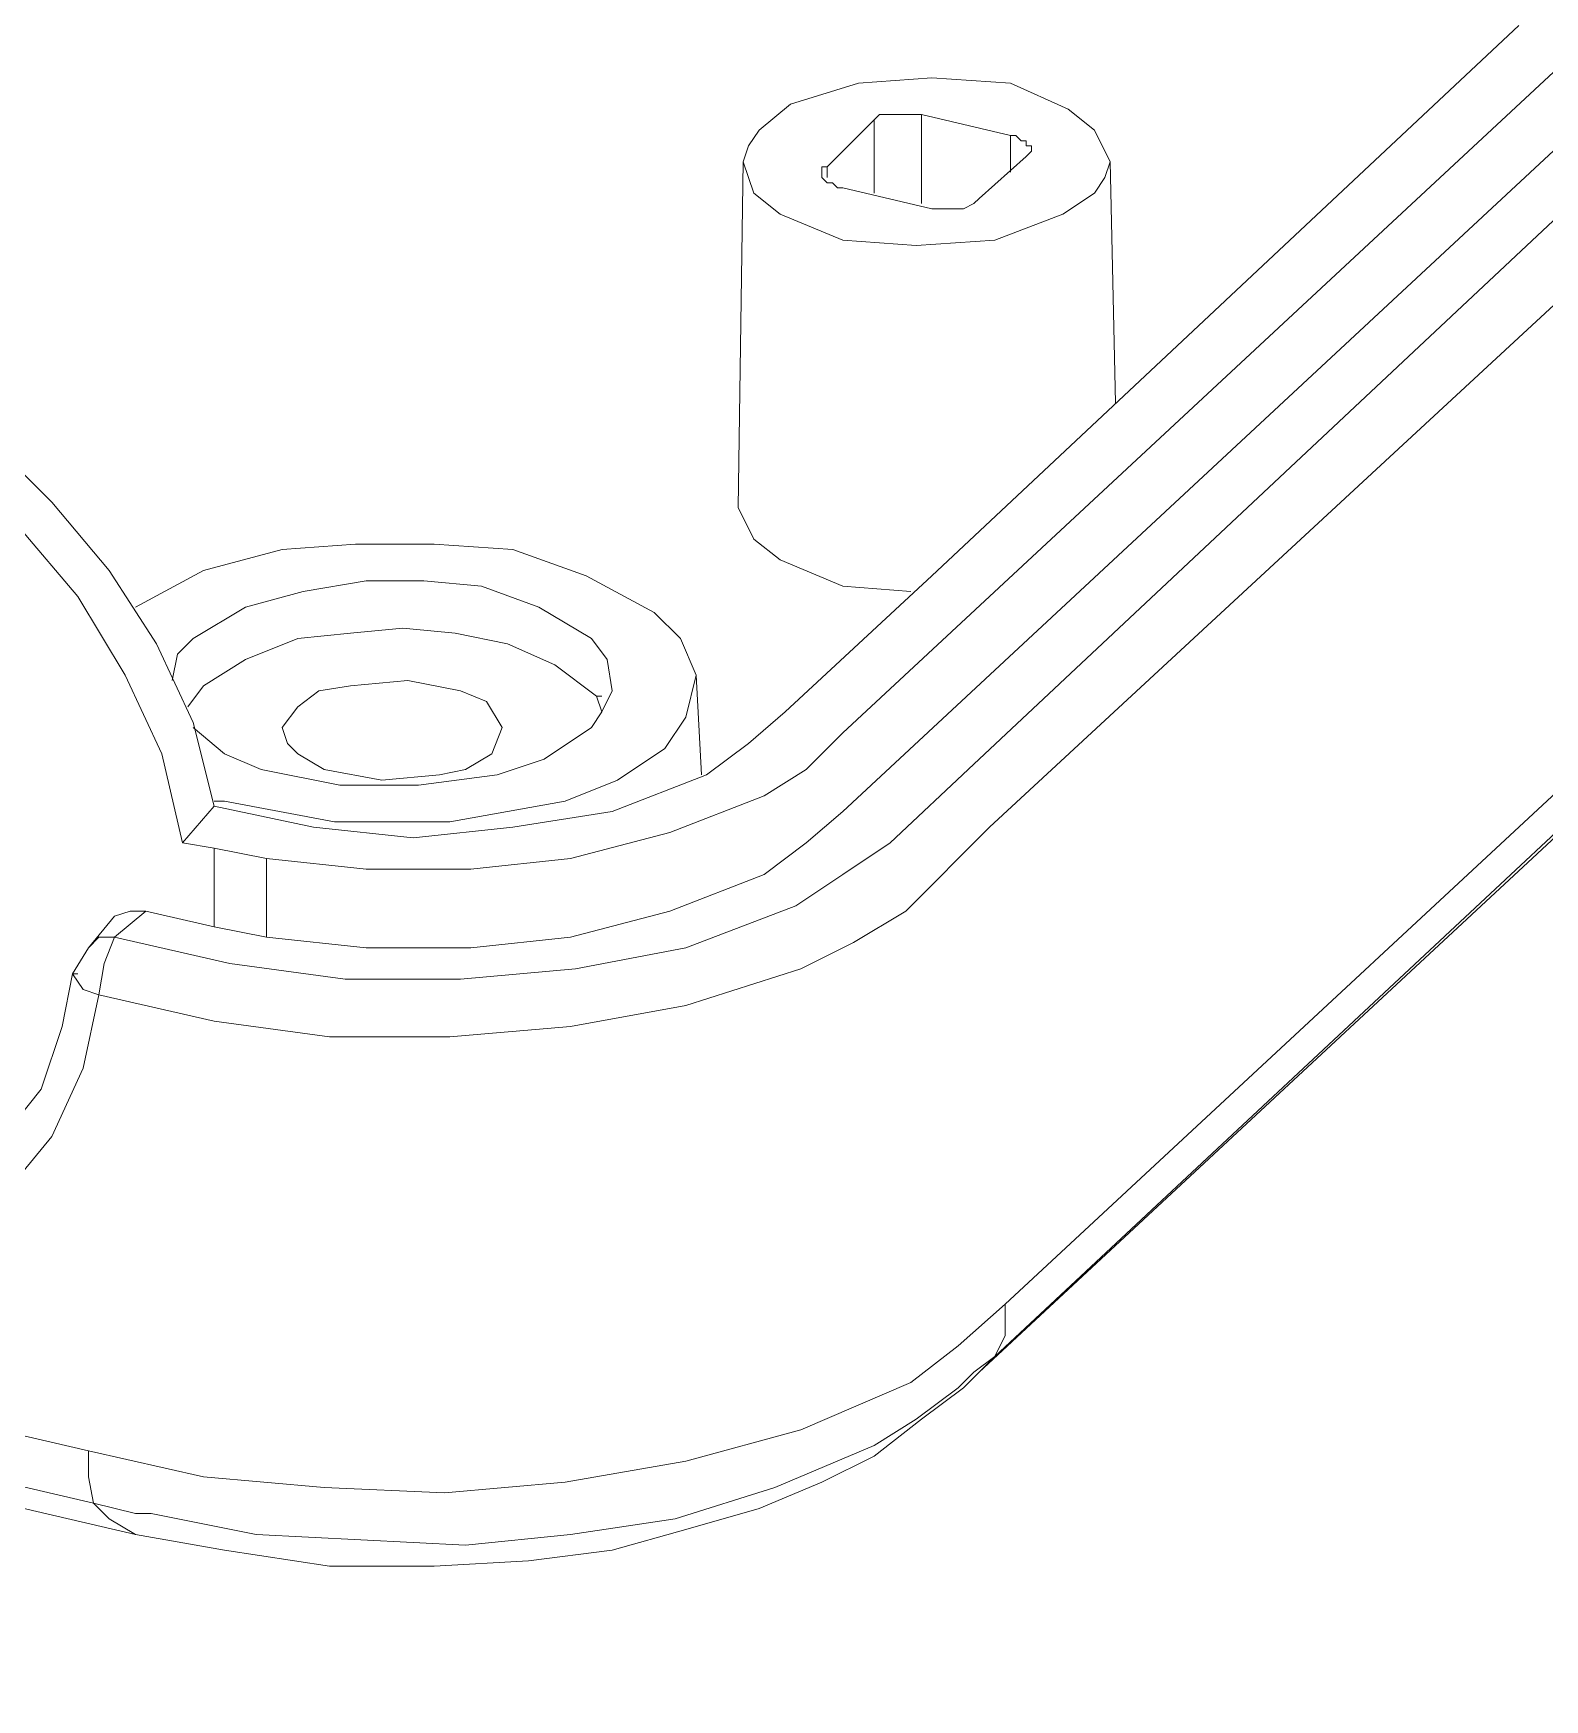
# Model space of a CAD drawing. Header units: centimetres. Extents: x -22.4 to 6.2, y -30.9 to -11.
# Drawn here: x -7.653 to -6.432, y -27.679 to -26.333 of the extents above; entities that cross this region are included whole.
import ezdxf

# ---------------------------------------------------------------- set-up
doc = ezdxf.new("R2010")
doc.units = ezdxf.units.CM
doc.header["$MEASUREMENT"] = 0
doc.layers.add('layer 1', color=7, linetype='Continuous')

msp = doc.modelspace()

# ---------------------------------------------------------------- linework, layer by layer
at = {"layer": 'layer 1', "lineweight": 9}
for points, knots in [([(-21.92211, -30.90598), (-21.92211, -30.90598), (6.24226, -30.90598), (6.24226, -30.90598), (6.24226, -30.90598), (6.24226, -30.90598), (6.24226, -11.33528), (6.24226, -11.33528), (6.24226, -11.33528), (6.24226, -11.33528), (-21.92211, -11.33528), (-21.92211, -11.33528), (-21.92211, -11.33528), (-21.92211, -11.33528), (-21.92211, -30.90598), (-21.92211, -30.90598)], [0, 0, 0, 0, 0.2, 0.2, 0.2, 0.2, 0.4, 0.4, 0.4, 0.4, 0.6, 0.6, 0.6, 0.6, 1, 1, 1, 1]), ([(-11.52879, -25.75084), (-11.52879, -25.75084), (-7.90505, -26.59327), (-7.90505, -26.59327), (-7.90505, -26.59327), (-7.90505, -26.59327), (-7.83732, -26.61444), (-7.83732, -26.61444), (-7.83732, -26.61444), (-7.83732, -26.61444), (-7.77382, -26.64407), (-7.77382, -26.64407), (-7.77382, -26.64407), (-7.77382, -26.64407), (-7.71455, -26.68641), (-7.71455, -26.68641), (-7.71455, -26.68641), (-7.71455, -26.68641), (-7.66375, -26.73297), (-7.66375, -26.73297), (-7.66375, -26.73297), (-7.66375, -26.73297), (-7.61719, -26.78801), (-7.61719, -26.78801), (-7.61719, -26.78801), (-7.61719, -26.78801), (-7.57909, -26.85151), (-7.57909, -26.85151), (-7.57909, -26.85151), (-7.57909, -26.85151), (-7.54945, -26.91501), (-7.54945, -26.91501), (-7.54945, -26.91501), (-7.54945, -26.91501), (-7.53252, -26.98697), (-7.53252, -26.98697)], [0, 0, 0, 0, 0.1, 0.1, 0.1, 0.1, 0.2, 0.2, 0.2, 0.2, 0.3, 0.3, 0.3, 0.3, 0.4, 0.4, 0.4, 0.4, 0.5, 0.5, 0.5, 0.5, 0.6, 0.6, 0.6, 0.6, 0.7, 0.7, 0.7, 0.7, 0.8, 0.8, 0.8, 0.8, 1, 1, 1, 1]), ([(-7.60025, -27.10974), (-7.60025, -27.10974), (-7.61295, -27.16901), (-7.61295, -27.16901), (-7.61295, -27.16901), (-7.61295, -27.16901), (-7.63835, -27.22404), (-7.63835, -27.22404), (-7.63835, -27.22404), (-7.63835, -27.22404), (-7.67645, -27.27061), (-7.67645, -27.27061), (-7.67645, -27.27061), (-7.67645, -27.27061), (-7.72302, -27.30871), (-7.72302, -27.30871), (-7.72302, -27.30871), (-7.72302, -27.30871), (-7.77805, -27.33834), (-7.77805, -27.33834), (-7.77805, -27.33834), (-7.77805, -27.33834), (-7.83732, -27.35103), (-7.83732, -27.35103), (-7.83732, -27.35103), (-7.83732, -27.35103), (-7.89659, -27.35526), (-7.89659, -27.35526), (-7.89659, -27.35526), (-7.89659, -27.35526), (-7.95585, -27.34679), (-7.95585, -27.34679), (-7.95585, -27.34679), (-7.95585, -27.34679), (-11.57535, -26.50437), (-11.57535, -26.50437), (-11.57535, -26.50437), (-11.57535, -26.50437), (-11.64309, -26.48321), (-11.64309, -26.48321), (-11.64309, -26.48321), (-11.64309, -26.48321), (-11.70235, -26.44934), (-11.70235, -26.44934), (-11.70235, -26.44934), (-11.70235, -26.44934), (-11.75315, -26.40701), (-11.75315, -26.40701), (-11.75315, -26.40701), (-11.75315, -26.40701), (-11.79972, -26.35621), (-11.79972, -26.35621), (-11.79972, -26.35621), (-11.79972, -26.35621), (-11.84205, -26.30117), (-11.84205, -26.30117), (-11.84205, -26.30117), (-11.84205, -26.30117), (-11.87169, -26.24191), (-11.87169, -26.24191), (-11.87169, -26.24191), (-11.87169, -26.24191), (-11.89285, -26.17417), (-11.89285, -26.17417), (-11.89285, -26.17417), (-11.89285, -26.17417), (-11.90555, -26.10644), (-11.90555, -26.10644), (-11.90555, -26.10644), (-11.90555, -26.10644), (-12.00292, -26.08527), (-12.00292, -26.08527), (-12.00292, -26.08527), (-12.00292, -26.08527), (-12.09182, -26.04717), (-12.09182, -26.04717), (-12.09182, -26.04717), (-12.09182, -26.04717), (-12.13415, -26.02177), (-12.13415, -26.02177), (-12.13415, -26.02177), (-12.13415, -26.02177), (-12.17225, -25.99214), (-12.17225, -25.99214), (-12.17225, -25.99214), (-12.17225, -25.99214), (-12.20189, -25.94981), (-12.20189, -25.94981), (-12.20189, -25.94981), (-12.20189, -25.94981), (-12.21035, -25.92864), (-12.21035, -25.92864), (-12.21035, -25.92864), (-12.21035, -25.92864), (-12.21459, -25.90324), (-12.21459, -25.90324)], [0, 0, 0, 0, 0.04, 0.04, 0.04, 0.04, 0.08, 0.08, 0.08, 0.08, 0.12, 0.12, 0.12, 0.12, 0.16, 0.16, 0.16, 0.16, 0.2, 0.2, 0.2, 0.2, 0.24, 0.24, 0.24, 0.24, 0.28, 0.28, 0.28, 0.28, 0.32, 0.32, 0.32, 0.32, 0.36, 0.36, 0.36, 0.36, 0.4, 0.4, 0.4, 0.4, 0.44, 0.44, 0.44, 0.44, 0.48, 0.48, 0.48, 0.48, 0.52, 0.52, 0.52, 0.52, 0.56, 0.56, 0.56, 0.56, 0.6, 0.6, 0.6, 0.6, 0.64, 0.64, 0.64, 0.64, 0.68, 0.68, 0.68, 0.68, 0.72, 0.72, 0.72, 0.72, 0.76, 0.76, 0.76, 0.76, 0.8, 0.8, 0.8, 0.8, 0.84, 0.84, 0.84, 0.84, 0.88, 0.88, 0.88, 0.88, 0.92, 0.92, 0.92, 0.92, 1, 1, 1, 1]), ([(-6.88905, -27.41453), (-6.88905, -27.41453), (-5.87729, -26.47474), (-5.87729, -26.47474), (-5.87729, -26.47474), (-5.87729, -26.47474), (-5.69102, -26.29694), (-5.69102, -26.29694)], [0, 0, 0, 0, 0.3333333, 0.3333333, 0.3333333, 0.3333333, 1, 1, 1, 1]), ([(-6.45302, -26.32657), (-6.45302, -26.32657), (-6.92715, -26.77107), (-6.92715, -26.77107), (-6.92715, -26.77107), (-6.92715, -26.77107), (-7.04569, -26.88114), (-7.04569, -26.88114), (-7.04569, -26.88114), (-7.04569, -26.88114), (-7.07532, -26.90654), (-7.07532, -26.90654), (-7.07532, -26.90654), (-7.07532, -26.90654), (-7.10919, -26.93194), (-7.10919, -26.93194), (-7.10919, -26.93194), (-7.10919, -26.93194), (-7.18539, -26.96157), (-7.18539, -26.96157), (-7.18539, -26.96157), (-7.18539, -26.96157), (-7.26582, -26.97427), (-7.26582, -26.97427), (-7.26582, -26.97427), (-7.26582, -26.97427), (-7.34625, -26.98274), (-7.34625, -26.98274), (-7.34625, -26.98274), (-7.34625, -26.98274), (-7.42669, -26.97427), (-7.42669, -26.97427), (-7.42669, -26.97427), (-7.42669, -26.97427), (-7.50712, -26.95734), (-7.50712, -26.95734)], [0, 0, 0, 0, 0.1, 0.1, 0.1, 0.1, 0.2, 0.2, 0.2, 0.2, 0.3, 0.3, 0.3, 0.3, 0.4, 0.4, 0.4, 0.4, 0.5, 0.5, 0.5, 0.5, 0.6, 0.6, 0.6, 0.6, 0.7, 0.7, 0.7, 0.7, 0.8, 0.8, 0.8, 0.8, 1, 1, 1, 1]), ([(-6.39799, -26.33927), (-6.39799, -26.33927), (-6.88059, -26.78801), (-6.88059, -26.78801), (-6.88059, -26.78801), (-6.88059, -26.78801), (-6.99912, -26.89807), (-6.99912, -26.89807), (-6.99912, -26.89807), (-6.99912, -26.89807), (-7.02875, -26.92771), (-7.02875, -26.92771), (-7.02875, -26.92771), (-7.02875, -26.92771), (-7.06262, -26.94887), (-7.06262, -26.94887), (-7.06262, -26.94887), (-7.06262, -26.94887), (-7.13882, -26.97851), (-7.13882, -26.97851), (-7.13882, -26.97851), (-7.13882, -26.97851), (-7.21925, -26.99967), (-7.21925, -26.99967), (-7.21925, -26.99967), (-7.21925, -26.99967), (-7.29969, -27.00814), (-7.29969, -27.00814), (-7.29969, -27.00814), (-7.29969, -27.00814), (-7.38435, -27.00814), (-7.38435, -27.00814), (-7.38435, -27.00814), (-7.38435, -27.00814), (-7.46479, -26.99967), (-7.46479, -26.99967)], [0, 0, 0, 0, 0.1, 0.1, 0.1, 0.1, 0.2, 0.2, 0.2, 0.2, 0.3, 0.3, 0.3, 0.3, 0.4, 0.4, 0.4, 0.4, 0.5, 0.5, 0.5, 0.5, 0.6, 0.6, 0.6, 0.6, 0.7, 0.7, 0.7, 0.7, 0.8, 0.8, 0.8, 0.8, 1, 1, 1, 1]), ([(-6.86365, -26.37314), (-6.86365, -26.37314), (-6.92715, -26.36891), (-6.92715, -26.36891), (-6.92715, -26.36891), (-6.92715, -26.36891), (-6.98642, -26.37314), (-6.98642, -26.37314), (-6.98642, -26.37314), (-6.98642, -26.37314), (-7.04145, -26.39007), (-7.04145, -26.39007), (-7.04145, -26.39007), (-7.04145, -26.39007), (-7.06685, -26.41124), (-7.06685, -26.41124), (-7.06685, -26.41124), (-7.06685, -26.41124), (-7.07532, -26.42394), (-7.07532, -26.42394), (-7.07532, -26.42394), (-7.07532, -26.42394), (-7.07955, -26.43664), (-7.07955, -26.43664)], [0, 0, 0, 0, 0.1428571, 0.1428571, 0.1428571, 0.1428571, 0.2857143, 0.2857143, 0.2857143, 0.2857143, 0.4285714, 0.4285714, 0.4285714, 0.4285714, 0.5714286, 0.5714286, 0.5714286, 0.5714286, 0.7142857, 0.7142857, 0.7142857, 0.7142857, 1, 1, 1, 1]), ([(-6.78322, -26.43664), (-6.78322, -26.43664), (-6.79592, -26.41124), (-6.79592, -26.41124), (-6.79592, -26.41124), (-6.79592, -26.41124), (-6.81709, -26.39431), (-6.81709, -26.39431), (-6.81709, -26.39431), (-6.81709, -26.39431), (-6.86365, -26.37314), (-6.86365, -26.37314)], [0, 0, 0, 0, 0.25, 0.25, 0.25, 0.25, 0.5, 0.5, 0.5, 0.5, 1, 1, 1, 1]), ([(-6.93562, -26.39854), (-6.93562, -26.39854), (-6.94409, -26.39854), (-6.94409, -26.39854), (-6.94409, -26.39854), (-6.94409, -26.39854), (-6.94832, -26.39854), (-6.94832, -26.39854), (-6.94832, -26.39854), (-6.94832, -26.39854), (-6.95255, -26.39854), (-6.95255, -26.39854), (-6.95255, -26.39854), (-6.95255, -26.39854), (-6.96102, -26.39854), (-6.96102, -26.39854), (-6.96102, -26.39854), (-6.96102, -26.39854), (-6.96525, -26.39854), (-6.96525, -26.39854), (-6.96525, -26.39854), (-6.96525, -26.39854), (-6.96949, -26.39854), (-6.96949, -26.39854), (-6.96949, -26.39854), (-6.96949, -26.39854), (-6.97372, -26.40277), (-6.97372, -26.40277)], [0, 0, 0, 0, 0.125, 0.125, 0.125, 0.125, 0.25, 0.25, 0.25, 0.25, 0.375, 0.375, 0.375, 0.375, 0.5, 0.5, 0.5, 0.5, 0.625, 0.625, 0.625, 0.625, 0.75, 0.75, 0.75, 0.75, 1, 1, 1, 1]), ([(-6.34719, -26.41124), (-6.34719, -26.41124), (-6.89329, -26.92347), (-6.89329, -26.92347), (-6.89329, -26.92347), (-6.89329, -26.92347), (-6.96102, -26.98697), (-6.96102, -26.98697), (-6.96102, -26.98697), (-6.96102, -26.98697), (-6.99912, -27.01237), (-6.99912, -27.01237), (-6.99912, -27.01237), (-6.99912, -27.01237), (-7.03722, -27.03777), (-7.03722, -27.03777), (-7.03722, -27.03777), (-7.03722, -27.03777), (-7.12612, -27.07164), (-7.12612, -27.07164), (-7.12612, -27.07164), (-7.12612, -27.07164), (-7.21502, -27.08857), (-7.21502, -27.08857), (-7.21502, -27.08857), (-7.21502, -27.08857), (-7.30815, -27.09704), (-7.30815, -27.09704), (-7.30815, -27.09704), (-7.30815, -27.09704), (-7.40129, -27.09704), (-7.40129, -27.09704), (-7.40129, -27.09704), (-7.40129, -27.09704), (-7.49442, -27.08434), (-7.49442, -27.08434), (-7.49442, -27.08434), (-7.49442, -27.08434), (-7.58755, -27.06317), (-7.58755, -27.06317)], [0, 0, 0, 0, 0.0909091, 0.0909091, 0.0909091, 0.0909091, 0.1818182, 0.1818182, 0.1818182, 0.1818182, 0.2727273, 0.2727273, 0.2727273, 0.2727273, 0.3636364, 0.3636364, 0.3636364, 0.3636364, 0.4545455, 0.4545455, 0.4545455, 0.4545455, 0.5454545, 0.5454545, 0.5454545, 0.5454545, 0.6363636, 0.6363636, 0.6363636, 0.6363636, 0.7272727, 0.7272727, 0.7272727, 0.7272727, 0.8181818, 0.8181818, 0.8181818, 0.8181818, 1, 1, 1, 1]), ([(-7.46479, -27.06317), (-7.46479, -27.06317), (-7.38435, -27.07164), (-7.38435, -27.07164), (-7.38435, -27.07164), (-7.38435, -27.07164), (-7.29969, -27.07164), (-7.29969, -27.07164), (-7.29969, -27.07164), (-7.29969, -27.07164), (-7.21925, -27.06317), (-7.21925, -27.06317), (-7.21925, -27.06317), (-7.21925, -27.06317), (-7.13882, -27.04201), (-7.13882, -27.04201), (-7.13882, -27.04201), (-7.13882, -27.04201), (-7.06262, -27.01237), (-7.06262, -27.01237), (-7.06262, -27.01237), (-7.06262, -27.01237), (-7.02875, -26.98697), (-7.02875, -26.98697), (-7.02875, -26.98697), (-7.02875, -26.98697), (-6.99912, -26.96157), (-6.99912, -26.96157), (-6.99912, -26.96157), (-6.99912, -26.96157), (-6.87635, -26.84727), (-6.87635, -26.84727), (-6.87635, -26.84727), (-6.87635, -26.84727), (-6.39799, -26.40277), (-6.39799, -26.40277)], [0, 0, 0, 0, 0.1, 0.1, 0.1, 0.1, 0.2, 0.2, 0.2, 0.2, 0.3, 0.3, 0.3, 0.3, 0.4, 0.4, 0.4, 0.4, 0.5, 0.5, 0.5, 0.5, 0.6, 0.6, 0.6, 0.6, 0.7, 0.7, 0.7, 0.7, 0.8, 0.8, 0.8, 0.8, 1, 1, 1, 1]), ([(-6.85095, -26.43241), (-6.85095, -26.43241), (-6.84672, -26.42817), (-6.84672, -26.42817), (-6.84672, -26.42817), (-6.84672, -26.42817), (-6.84672, -26.42394), (-6.84672, -26.42394), (-6.84672, -26.42394), (-6.84672, -26.42394), (-6.85095, -26.42394), (-6.85095, -26.42394), (-6.85095, -26.42394), (-6.85095, -26.42394), (-6.85095, -26.41971), (-6.85095, -26.41971), (-6.85095, -26.41971), (-6.85095, -26.41971), (-6.85519, -26.41971), (-6.85519, -26.41971), (-6.85519, -26.41971), (-6.85519, -26.41971), (-6.85942, -26.41547), (-6.85942, -26.41547), (-6.85942, -26.41547), (-6.85942, -26.41547), (-6.86365, -26.41547), (-6.86365, -26.41547)], [0, 0, 0, 0, 0.125, 0.125, 0.125, 0.125, 0.25, 0.25, 0.25, 0.25, 0.375, 0.375, 0.375, 0.375, 0.5, 0.5, 0.5, 0.5, 0.625, 0.625, 0.625, 0.625, 0.75, 0.75, 0.75, 0.75, 1, 1, 1, 1]), ([(-7.07955, -26.43664), (-7.07955, -26.43664), (-7.07109, -26.46204), (-7.07109, -26.46204), (-7.07109, -26.46204), (-7.07109, -26.46204), (-7.04992, -26.47897), (-7.04992, -26.47897), (-7.04992, -26.47897), (-7.04992, -26.47897), (-6.99912, -26.50014), (-6.99912, -26.50014)], [0, 0, 0, 0, 0.25, 0.25, 0.25, 0.25, 0.5, 0.5, 0.5, 0.5, 1, 1, 1, 1]), ([(-6.99912, -26.50014), (-6.99912, -26.50014), (-6.93985, -26.50437), (-6.93985, -26.50437), (-6.93985, -26.50437), (-6.93985, -26.50437), (-6.87635, -26.50014), (-6.87635, -26.50014), (-6.87635, -26.50014), (-6.87635, -26.50014), (-6.82132, -26.47897), (-6.82132, -26.47897), (-6.82132, -26.47897), (-6.82132, -26.47897), (-6.79592, -26.46204), (-6.79592, -26.46204), (-6.79592, -26.46204), (-6.79592, -26.46204), (-6.78745, -26.44934), (-6.78745, -26.44934), (-6.78745, -26.44934), (-6.78745, -26.44934), (-6.78322, -26.43664), (-6.78322, -26.43664)], [0, 0, 0, 0, 0.1428571, 0.1428571, 0.1428571, 0.1428571, 0.2857143, 0.2857143, 0.2857143, 0.2857143, 0.4285714, 0.4285714, 0.4285714, 0.4285714, 0.5714286, 0.5714286, 0.5714286, 0.5714286, 0.7142857, 0.7142857, 0.7142857, 0.7142857, 1, 1, 1, 1]), ([(-6.31332, -26.44934), (-6.31332, -26.44934), (-6.88059, -26.97427), (-6.88059, -26.97427), (-6.88059, -26.97427), (-6.88059, -26.97427), (-6.94832, -27.04201), (-6.94832, -27.04201), (-6.94832, -27.04201), (-6.94832, -27.04201), (-6.99065, -27.06741), (-6.99065, -27.06741), (-6.99065, -27.06741), (-6.99065, -27.06741), (-7.03299, -27.08857), (-7.03299, -27.08857), (-7.03299, -27.08857), (-7.03299, -27.08857), (-7.12612, -27.11821), (-7.12612, -27.11821), (-7.12612, -27.11821), (-7.12612, -27.11821), (-7.21925, -27.13514), (-7.21925, -27.13514), (-7.21925, -27.13514), (-7.21925, -27.13514), (-7.31662, -27.14361), (-7.31662, -27.14361), (-7.31662, -27.14361), (-7.31662, -27.14361), (-7.41399, -27.14361), (-7.41399, -27.14361), (-7.41399, -27.14361), (-7.41399, -27.14361), (-7.50712, -27.13091), (-7.50712, -27.13091), (-7.50712, -27.13091), (-7.50712, -27.13091), (-7.60025, -27.10974), (-7.60025, -27.10974)], [0, 0, 0, 0, 0.0909091, 0.0909091, 0.0909091, 0.0909091, 0.1818182, 0.1818182, 0.1818182, 0.1818182, 0.2727273, 0.2727273, 0.2727273, 0.2727273, 0.3636364, 0.3636364, 0.3636364, 0.3636364, 0.4545455, 0.4545455, 0.4545455, 0.4545455, 0.5454545, 0.5454545, 0.5454545, 0.5454545, 0.6363636, 0.6363636, 0.6363636, 0.6363636, 0.7272727, 0.7272727, 0.7272727, 0.7272727, 0.8181818, 0.8181818, 0.8181818, 0.8181818, 1, 1, 1, 1]), ([(-7.01182, -26.44087), (-7.01182, -26.44087), (-7.01605, -26.44087), (-7.01605, -26.44087), (-7.01605, -26.44087), (-7.01605, -26.44087), (-7.01605, -26.44511), (-7.01605, -26.44511), (-7.01605, -26.44511), (-7.01605, -26.44511), (-7.01605, -26.44934), (-7.01605, -26.44934), (-7.01605, -26.44934), (-7.01605, -26.44934), (-7.01182, -26.45357), (-7.01182, -26.45357), (-7.01182, -26.45357), (-7.01182, -26.45357), (-7.00759, -26.45357), (-7.00759, -26.45357), (-7.00759, -26.45357), (-7.00759, -26.45357), (-7.00335, -26.45781), (-7.00335, -26.45781), (-7.00335, -26.45781), (-7.00335, -26.45781), (-6.99912, -26.45781), (-6.99912, -26.45781)], [0, 0, 0, 0, 0.125, 0.125, 0.125, 0.125, 0.25, 0.25, 0.25, 0.25, 0.375, 0.375, 0.375, 0.375, 0.5, 0.5, 0.5, 0.5, 0.625, 0.625, 0.625, 0.625, 0.75, 0.75, 0.75, 0.75, 1, 1, 1, 1]), ([(-6.92715, -26.47474), (-6.92715, -26.47474), (-6.92292, -26.47474), (-6.92292, -26.47474), (-6.92292, -26.47474), (-6.92292, -26.47474), (-6.91445, -26.47474), (-6.91445, -26.47474), (-6.91445, -26.47474), (-6.91445, -26.47474), (-6.91022, -26.47474), (-6.91022, -26.47474), (-6.91022, -26.47474), (-6.91022, -26.47474), (-6.90599, -26.47474), (-6.90599, -26.47474), (-6.90599, -26.47474), (-6.90599, -26.47474), (-6.90175, -26.47474), (-6.90175, -26.47474), (-6.90175, -26.47474), (-6.90175, -26.47474), (-6.89329, -26.47051), (-6.89329, -26.47051), (-6.89329, -26.47051), (-6.89329, -26.47051), (-6.88905, -26.46627), (-6.88905, -26.46627)], [0, 0, 0, 0, 0.125, 0.125, 0.125, 0.125, 0.25, 0.25, 0.25, 0.25, 0.375, 0.375, 0.375, 0.375, 0.5, 0.5, 0.5, 0.5, 0.625, 0.625, 0.625, 0.625, 0.75, 0.75, 0.75, 0.75, 1, 1, 1, 1]), ([(-7.87965, -26.56787), (-7.87965, -26.56787), (-7.81192, -26.58904), (-7.81192, -26.58904), (-7.81192, -26.58904), (-7.81192, -26.58904), (-7.74842, -26.62291), (-7.74842, -26.62291), (-7.74842, -26.62291), (-7.74842, -26.62291), (-7.68915, -26.66101), (-7.68915, -26.66101), (-7.68915, -26.66101), (-7.68915, -26.66101), (-7.63835, -26.71181), (-7.63835, -26.71181), (-7.63835, -26.71181), (-7.63835, -26.71181), (-7.59179, -26.76684), (-7.59179, -26.76684), (-7.59179, -26.76684), (-7.59179, -26.76684), (-7.55369, -26.82611), (-7.55369, -26.82611), (-7.55369, -26.82611), (-7.55369, -26.82611), (-7.52405, -26.88961), (-7.52405, -26.88961), (-7.52405, -26.88961), (-7.52405, -26.88961), (-7.50712, -26.95734), (-7.50712, -26.95734)], [0, 0, 0, 0, 0.1111111, 0.1111111, 0.1111111, 0.1111111, 0.2222222, 0.2222222, 0.2222222, 0.2222222, 0.3333333, 0.3333333, 0.3333333, 0.3333333, 0.4444444, 0.4444444, 0.4444444, 0.4444444, 0.5555556, 0.5555556, 0.5555556, 0.5555556, 0.6666667, 0.6666667, 0.6666667, 0.6666667, 0.7777778, 0.7777778, 0.7777778, 0.7777778, 1, 1, 1, 1]), ([(-7.08379, -26.71604), (-7.08379, -26.71604), (-7.07109, -26.74144), (-7.07109, -26.74144), (-7.07109, -26.74144), (-7.07109, -26.74144), (-7.04992, -26.75837), (-7.04992, -26.75837), (-7.04992, -26.75837), (-7.04992, -26.75837), (-6.99912, -26.77954), (-6.99912, -26.77954)], [0, 0, 0, 0, 0.25, 0.25, 0.25, 0.25, 0.5, 0.5, 0.5, 0.5, 1, 1, 1, 1]), ([(-7.11765, -26.85151), (-7.11765, -26.85151), (-7.13035, -26.82187), (-7.13035, -26.82187), (-7.13035, -26.82187), (-7.13035, -26.82187), (-7.15152, -26.80071), (-7.15152, -26.80071), (-7.15152, -26.80071), (-7.15152, -26.80071), (-7.20655, -26.77107), (-7.20655, -26.77107), (-7.20655, -26.77107), (-7.20655, -26.77107), (-7.26582, -26.74991), (-7.26582, -26.74991), (-7.26582, -26.74991), (-7.26582, -26.74991), (-7.32932, -26.74567), (-7.32932, -26.74567), (-7.32932, -26.74567), (-7.32932, -26.74567), (-7.39282, -26.74567), (-7.39282, -26.74567), (-7.39282, -26.74567), (-7.39282, -26.74567), (-7.45209, -26.74991), (-7.45209, -26.74991), (-7.45209, -26.74991), (-7.45209, -26.74991), (-7.51559, -26.76684), (-7.51559, -26.76684), (-7.51559, -26.76684), (-7.51559, -26.76684), (-7.57062, -26.79647), (-7.57062, -26.79647)], [0, 0, 0, 0, 0.1, 0.1, 0.1, 0.1, 0.2, 0.2, 0.2, 0.2, 0.3, 0.3, 0.3, 0.3, 0.4, 0.4, 0.4, 0.4, 0.5, 0.5, 0.5, 0.5, 0.6, 0.6, 0.6, 0.6, 0.7, 0.7, 0.7, 0.7, 0.8, 0.8, 0.8, 0.8, 1, 1, 1, 1]), ([(-7.52405, -26.82187), (-7.52405, -26.82187), (-7.48172, -26.79647), (-7.48172, -26.79647), (-7.48172, -26.79647), (-7.48172, -26.79647), (-7.43515, -26.78377), (-7.43515, -26.78377), (-7.43515, -26.78377), (-7.43515, -26.78377), (-7.38435, -26.77531), (-7.38435, -26.77531), (-7.38435, -26.77531), (-7.38435, -26.77531), (-7.33779, -26.77531), (-7.33779, -26.77531), (-7.33779, -26.77531), (-7.33779, -26.77531), (-7.29122, -26.77954), (-7.29122, -26.77954), (-7.29122, -26.77954), (-7.29122, -26.77954), (-7.24465, -26.79647), (-7.24465, -26.79647), (-7.24465, -26.79647), (-7.24465, -26.79647), (-7.20232, -26.82187), (-7.20232, -26.82187), (-7.20232, -26.82187), (-7.20232, -26.82187), (-7.18962, -26.83881), (-7.18962, -26.83881), (-7.18962, -26.83881), (-7.18962, -26.83881), (-7.18539, -26.86421), (-7.18539, -26.86421)], [0, 0, 0, 0, 0.1, 0.1, 0.1, 0.1, 0.2, 0.2, 0.2, 0.2, 0.3, 0.3, 0.3, 0.3, 0.4, 0.4, 0.4, 0.4, 0.5, 0.5, 0.5, 0.5, 0.6, 0.6, 0.6, 0.6, 0.7, 0.7, 0.7, 0.7, 0.8, 0.8, 0.8, 0.8, 1, 1, 1, 1]), ([(-7.51559, -26.85997), (-7.51559, -26.85997), (-7.48172, -26.83881), (-7.48172, -26.83881), (-7.48172, -26.83881), (-7.48172, -26.83881), (-7.43939, -26.82187), (-7.43939, -26.82187), (-7.43939, -26.82187), (-7.43939, -26.82187), (-7.39705, -26.81764), (-7.39705, -26.81764), (-7.39705, -26.81764), (-7.39705, -26.81764), (-7.35472, -26.81341), (-7.35472, -26.81341), (-7.35472, -26.81341), (-7.35472, -26.81341), (-7.31239, -26.81764), (-7.31239, -26.81764), (-7.31239, -26.81764), (-7.31239, -26.81764), (-7.27005, -26.82611), (-7.27005, -26.82611), (-7.27005, -26.82611), (-7.27005, -26.82611), (-7.23195, -26.84304), (-7.23195, -26.84304), (-7.23195, -26.84304), (-7.23195, -26.84304), (-7.19809, -26.86844), (-7.19809, -26.86844)], [0, 0, 0, 0, 0.1111111, 0.1111111, 0.1111111, 0.1111111, 0.2222222, 0.2222222, 0.2222222, 0.2222222, 0.3333333, 0.3333333, 0.3333333, 0.3333333, 0.4444444, 0.4444444, 0.4444444, 0.4444444, 0.5555556, 0.5555556, 0.5555556, 0.5555556, 0.6666667, 0.6666667, 0.6666667, 0.6666667, 0.7777778, 0.7777778, 0.7777778, 0.7777778, 1, 1, 1, 1]), ([(-7.54099, -26.85574), (-7.54099, -26.85574), (-7.53675, -26.83457), (-7.53675, -26.83457), (-7.53675, -26.83457), (-7.53675, -26.83457), (-7.52405, -26.82187), (-7.52405, -26.82187)], [0, 0, 0, 0, 0.3333333, 0.3333333, 0.3333333, 0.3333333, 1, 1, 1, 1]), ([(-7.43939, -26.87691), (-7.43939, -26.87691), (-7.42245, -26.86421), (-7.42245, -26.86421), (-7.42245, -26.86421), (-7.42245, -26.86421), (-7.39705, -26.85997), (-7.39705, -26.85997), (-7.39705, -26.85997), (-7.39705, -26.85997), (-7.35049, -26.85574), (-7.35049, -26.85574), (-7.35049, -26.85574), (-7.35049, -26.85574), (-7.30815, -26.86421), (-7.30815, -26.86421), (-7.30815, -26.86421), (-7.30815, -26.86421), (-7.28699, -26.87267), (-7.28699, -26.87267), (-7.28699, -26.87267), (-7.28699, -26.87267), (-7.27429, -26.89384), (-7.27429, -26.89384)], [0, 0, 0, 0, 0.1428571, 0.1428571, 0.1428571, 0.1428571, 0.2857143, 0.2857143, 0.2857143, 0.2857143, 0.4285714, 0.4285714, 0.4285714, 0.4285714, 0.5714286, 0.5714286, 0.5714286, 0.5714286, 0.7142857, 0.7142857, 0.7142857, 0.7142857, 1, 1, 1, 1]), ([(-7.14305, -26.91077), (-7.14305, -26.91077), (-7.12612, -26.88537), (-7.12612, -26.88537), (-7.12612, -26.88537), (-7.12612, -26.88537), (-7.11765, -26.85151), (-7.11765, -26.85151)], [0, 0, 0, 0, 0.3333333, 0.3333333, 0.3333333, 0.3333333, 1, 1, 1, 1]), ([(-6.87635, -27.40183), (-6.87635, -27.40183), (-6.29639, -26.85997), (-6.29639, -26.85997), (-6.29639, -26.85997), (-6.29639, -26.85997), (-6.28369, -26.85151), (-6.28369, -26.85151)], [0, 0, 0, 0, 0.3333333, 0.3333333, 0.3333333, 0.3333333, 1, 1, 1, 1]), ([(-7.18539, -26.86421), (-7.18539, -26.86421), (-7.19385, -26.88114), (-7.19385, -26.88114), (-7.19385, -26.88114), (-7.19385, -26.88114), (-7.20232, -26.89384), (-7.20232, -26.89384)], [0, 0, 0, 0, 0.3333333, 0.3333333, 0.3333333, 0.3333333, 1, 1, 1, 1]), ([(-7.27852, -26.93194), (-7.27852, -26.93194), (-7.34202, -26.94041), (-7.34202, -26.94041), (-7.34202, -26.94041), (-7.34202, -26.94041), (-7.40552, -26.94041), (-7.40552, -26.94041), (-7.40552, -26.94041), (-7.40552, -26.94041), (-7.46902, -26.92771), (-7.46902, -26.92771), (-7.46902, -26.92771), (-7.46902, -26.92771), (-7.49865, -26.91501), (-7.49865, -26.91501), (-7.49865, -26.91501), (-7.49865, -26.91501), (-7.52405, -26.89384), (-7.52405, -26.89384)], [0, 0, 0, 0, 0.1666667, 0.1666667, 0.1666667, 0.1666667, 0.3333333, 0.3333333, 0.3333333, 0.3333333, 0.5, 0.5, 0.5, 0.5, 0.6666667, 0.6666667, 0.6666667, 0.6666667, 1, 1, 1, 1]), ([(-7.28275, -26.91501), (-7.28275, -26.91501), (-7.30392, -26.92771), (-7.30392, -26.92771), (-7.30392, -26.92771), (-7.30392, -26.92771), (-7.32509, -26.93194), (-7.32509, -26.93194), (-7.32509, -26.93194), (-7.32509, -26.93194), (-7.37165, -26.93617), (-7.37165, -26.93617), (-7.37165, -26.93617), (-7.37165, -26.93617), (-7.41822, -26.92771), (-7.41822, -26.92771), (-7.41822, -26.92771), (-7.41822, -26.92771), (-7.43939, -26.91501), (-7.43939, -26.91501), (-7.43939, -26.91501), (-7.43939, -26.91501), (-7.44785, -26.90654), (-7.44785, -26.90654), (-7.44785, -26.90654), (-7.44785, -26.90654), (-7.45209, -26.89384), (-7.45209, -26.89384)], [0, 0, 0, 0, 0.125, 0.125, 0.125, 0.125, 0.25, 0.25, 0.25, 0.25, 0.375, 0.375, 0.375, 0.375, 0.5, 0.5, 0.5, 0.5, 0.625, 0.625, 0.625, 0.625, 0.75, 0.75, 0.75, 0.75, 1, 1, 1, 1]), ([(-7.20232, -26.89384), (-7.20232, -26.89384), (-7.24042, -26.91924), (-7.24042, -26.91924), (-7.24042, -26.91924), (-7.24042, -26.91924), (-7.27852, -26.93194), (-7.27852, -26.93194)], [0, 0, 0, 0, 0.3333333, 0.3333333, 0.3333333, 0.3333333, 1, 1, 1, 1]), ([(-7.49865, -26.95311), (-7.49865, -26.95311), (-7.40975, -26.97004), (-7.40975, -26.97004), (-7.40975, -26.97004), (-7.40975, -26.97004), (-7.31662, -26.97004), (-7.31662, -26.97004), (-7.31662, -26.97004), (-7.31662, -26.97004), (-7.22349, -26.95311), (-7.22349, -26.95311), (-7.22349, -26.95311), (-7.22349, -26.95311), (-7.18115, -26.93617), (-7.18115, -26.93617), (-7.18115, -26.93617), (-7.18115, -26.93617), (-7.14305, -26.91077), (-7.14305, -26.91077)], [0, 0, 0, 0, 0.1666667, 0.1666667, 0.1666667, 0.1666667, 0.3333333, 0.3333333, 0.3333333, 0.3333333, 0.5, 0.5, 0.5, 0.5, 0.6666667, 0.6666667, 0.6666667, 0.6666667, 1, 1, 1, 1]), ([(-7.50712, -26.95311), (-7.50712, -26.95311), (-7.50289, -26.95311), (-7.50289, -26.95311), (-7.50289, -26.95311), (-7.50289, -26.95311), (-7.49865, -26.95311), (-7.49865, -26.95311)], [0, 0, 0, 0, 0.3333333, 0.3333333, 0.3333333, 0.3333333, 1, 1, 1, 1]), ([(-7.58755, -27.04624), (-7.58755, -27.04624), (-7.57485, -27.04201), (-7.57485, -27.04201), (-7.57485, -27.04201), (-7.57485, -27.04201), (-7.56215, -27.04201), (-7.56215, -27.04201)], [0, 0, 0, 0, 0.3333333, 0.3333333, 0.3333333, 0.3333333, 1, 1, 1, 1]), ([(-7.60025, -27.10974), (-7.60025, -27.10974), (-7.59602, -27.08434), (-7.59602, -27.08434), (-7.59602, -27.08434), (-7.59602, -27.08434), (-7.58755, -27.06317), (-7.58755, -27.06317), (-7.58755, -27.06317), (-7.58755, -27.06317), (-7.60025, -27.06317), (-7.60025, -27.06317), (-7.60025, -27.06317), (-7.60025, -27.06317), (-7.60872, -27.07164), (-7.60872, -27.07164)], [0, 0, 0, 0, 0.2, 0.2, 0.2, 0.2, 0.4, 0.4, 0.4, 0.4, 0.6, 0.6, 0.6, 0.6, 1, 1, 1, 1]), ([(-7.62142, -27.09281), (-7.62142, -27.09281), (-7.62989, -27.13514), (-7.62989, -27.13514), (-7.62989, -27.13514), (-7.62989, -27.13514), (-7.64682, -27.18594), (-7.64682, -27.18594), (-7.64682, -27.18594), (-7.64682, -27.18594), (-7.68069, -27.22827), (-7.68069, -27.22827), (-7.68069, -27.22827), (-7.68069, -27.22827), (-7.69339, -27.24521), (-7.69339, -27.24521)], [0, 0, 0, 0, 0.2, 0.2, 0.2, 0.2, 0.4, 0.4, 0.4, 0.4, 0.6, 0.6, 0.6, 0.6, 1, 1, 1, 1]), ([(-7.62142, -27.09281), (-7.62142, -27.09281), (-7.61295, -27.10551), (-7.61295, -27.10551), (-7.61295, -27.10551), (-7.61295, -27.10551), (-7.60025, -27.10974), (-7.60025, -27.10974)], [0, 0, 0, 0, 0.3333333, 0.3333333, 0.3333333, 0.3333333, 1, 1, 1, 1]), ([(-6.86789, -27.35949), (-6.86789, -27.35949), (-6.90599, -27.39336), (-6.90599, -27.39336), (-6.90599, -27.39336), (-6.90599, -27.39336), (-6.94409, -27.42299), (-6.94409, -27.42299), (-6.94409, -27.42299), (-6.94409, -27.42299), (-7.03299, -27.46109), (-7.03299, -27.46109), (-7.03299, -27.46109), (-7.03299, -27.46109), (-7.12612, -27.48649), (-7.12612, -27.48649), (-7.12612, -27.48649), (-7.12612, -27.48649), (-7.22349, -27.50343), (-7.22349, -27.50343), (-7.22349, -27.50343), (-7.22349, -27.50343), (-7.32085, -27.51189), (-7.32085, -27.51189), (-7.32085, -27.51189), (-7.32085, -27.51189), (-7.41822, -27.50766), (-7.41822, -27.50766), (-7.41822, -27.50766), (-7.41822, -27.50766), (-7.51559, -27.49919), (-7.51559, -27.49919), (-7.51559, -27.49919), (-7.51559, -27.49919), (-7.60872, -27.47803), (-7.60872, -27.47803)], [0, 0, 0, 0, 0.1, 0.1, 0.1, 0.1, 0.2, 0.2, 0.2, 0.2, 0.3, 0.3, 0.3, 0.3, 0.4, 0.4, 0.4, 0.4, 0.5, 0.5, 0.5, 0.5, 0.6, 0.6, 0.6, 0.6, 0.7, 0.7, 0.7, 0.7, 0.8, 0.8, 0.8, 0.8, 1, 1, 1, 1]), ([(-6.87635, -27.40183), (-6.87635, -27.40183), (-6.86789, -27.38489), (-6.86789, -27.38489), (-6.86789, -27.38489), (-6.86789, -27.38489), (-6.86789, -27.35949), (-6.86789, -27.35949)], [0, 0, 0, 0, 0.3333333, 0.3333333, 0.3333333, 0.3333333, 1, 1, 1, 1]), ([(-6.90599, -27.42723), (-6.90599, -27.42723), (-6.89329, -27.41453), (-6.89329, -27.41453), (-6.89329, -27.41453), (-6.89329, -27.41453), (-6.87635, -27.40183), (-6.87635, -27.40183)], [0, 0, 0, 0, 0.3333333, 0.3333333, 0.3333333, 0.3333333, 1, 1, 1, 1]), ([(-7.57062, -27.54576), (-7.57062, -27.54576), (-7.49865, -27.55846), (-7.49865, -27.55846), (-7.49865, -27.55846), (-7.49865, -27.55846), (-7.41399, -27.57116), (-7.41399, -27.57116), (-7.41399, -27.57116), (-7.41399, -27.57116), (-7.32932, -27.57116), (-7.32932, -27.57116), (-7.32932, -27.57116), (-7.32932, -27.57116), (-7.25312, -27.56693), (-7.25312, -27.56693), (-7.25312, -27.56693), (-7.25312, -27.56693), (-7.18539, -27.55846), (-7.18539, -27.55846), (-7.18539, -27.55846), (-7.18539, -27.55846), (-7.12612, -27.54153), (-7.12612, -27.54153), (-7.12612, -27.54153), (-7.12612, -27.54153), (-7.06685, -27.52459), (-7.06685, -27.52459), (-7.06685, -27.52459), (-7.06685, -27.52459), (-7.01605, -27.50343), (-7.01605, -27.50343), (-7.01605, -27.50343), (-7.01605, -27.50343), (-6.97372, -27.48226), (-6.97372, -27.48226), (-6.97372, -27.48226), (-6.97372, -27.48226), (-6.93562, -27.45263), (-6.93562, -27.45263), (-6.93562, -27.45263), (-6.93562, -27.45263), (-6.90175, -27.42723), (-6.90175, -27.42723), (-6.90175, -27.42723), (-6.90175, -27.42723), (-6.88905, -27.41453), (-6.88905, -27.41453)], [0, 0, 0, 0, 0.0769231, 0.0769231, 0.0769231, 0.0769231, 0.1538462, 0.1538462, 0.1538462, 0.1538462, 0.2307692, 0.2307692, 0.2307692, 0.2307692, 0.3076923, 0.3076923, 0.3076923, 0.3076923, 0.3846154, 0.3846154, 0.3846154, 0.3846154, 0.4615385, 0.4615385, 0.4615385, 0.4615385, 0.5384615, 0.5384615, 0.5384615, 0.5384615, 0.6153846, 0.6153846, 0.6153846, 0.6153846, 0.6923077, 0.6923077, 0.6923077, 0.6923077, 0.7692308, 0.7692308, 0.7692308, 0.7692308, 0.8461538, 0.8461538, 0.8461538, 0.8461538, 1, 1, 1, 1]), ([(-6.90599, -27.42723), (-6.90599, -27.42723), (-6.93985, -27.45263), (-6.93985, -27.45263), (-6.93985, -27.45263), (-6.93985, -27.45263), (-6.97372, -27.47379), (-6.97372, -27.47379), (-6.97372, -27.47379), (-6.97372, -27.47379), (-7.05415, -27.50766), (-7.05415, -27.50766), (-7.05415, -27.50766), (-7.05415, -27.50766), (-7.13459, -27.53306), (-7.13459, -27.53306), (-7.13459, -27.53306), (-7.13459, -27.53306), (-7.21925, -27.54576), (-7.21925, -27.54576), (-7.21925, -27.54576), (-7.21925, -27.54576), (-7.30392, -27.55423), (-7.30392, -27.55423), (-7.30392, -27.55423), (-7.30392, -27.55423), (-7.38859, -27.54999), (-7.38859, -27.54999), (-7.38859, -27.54999), (-7.38859, -27.54999), (-7.47325, -27.54576), (-7.47325, -27.54576), (-7.47325, -27.54576), (-7.47325, -27.54576), (-7.55792, -27.52883), (-7.55792, -27.52883)], [0, 0, 0, 0, 0.1, 0.1, 0.1, 0.1, 0.2, 0.2, 0.2, 0.2, 0.3, 0.3, 0.3, 0.3, 0.4, 0.4, 0.4, 0.4, 0.5, 0.5, 0.5, 0.5, 0.6, 0.6, 0.6, 0.6, 0.7, 0.7, 0.7, 0.7, 0.8, 0.8, 0.8, 0.8, 1, 1, 1, 1]), ([(-7.60449, -27.52036), (-7.60449, -27.52036), (-7.60872, -27.49919), (-7.60872, -27.49919), (-7.60872, -27.49919), (-7.60872, -27.49919), (-7.60872, -27.47803), (-7.60872, -27.47803)], [0, 0, 0, 0, 0.3333333, 0.3333333, 0.3333333, 0.3333333, 1, 1, 1, 1]), ([(-7.60449, -27.52036), (-7.60449, -27.52036), (-7.59179, -27.53306), (-7.59179, -27.53306), (-7.59179, -27.53306), (-7.59179, -27.53306), (-7.57062, -27.54576), (-7.57062, -27.54576)], [0, 0, 0, 0, 0.3333333, 0.3333333, 0.3333333, 0.3333333, 1, 1, 1, 1])]:
    msp.add_open_spline(points, degree=3, knots=knots, dxfattribs=at)
for points in [[(-6.93562, -26.47051), (-6.93562, -26.47051), (-6.93562, -26.39854), (-6.93562, -26.39854)], [(-6.93562, -26.39854), (-6.93562, -26.39854), (-6.86365, -26.41547), (-6.86365, -26.41547)], [(-7.01182, -26.44087), (-7.01182, -26.44087), (-6.97372, -26.40277), (-6.97372, -26.40277)], [(-6.97372, -26.46204), (-6.97372, -26.46204), (-6.97372, -26.40277), (-6.97372, -26.40277)], [(-6.86365, -26.44511), (-6.86365, -26.44511), (-6.86365, -26.41547), (-6.86365, -26.41547)], [(-7.08379, -26.71604), (-7.08379, -26.71604), (-7.07955, -26.43664), (-7.07955, -26.43664)], [(-6.85095, -26.43241), (-6.85095, -26.43241), (-6.88905, -26.46627), (-6.88905, -26.46627)], [(-6.77899, -26.63137), (-6.77899, -26.63137), (-6.78322, -26.43664), (-6.78322, -26.43664)], [(-7.01182, -26.44934), (-7.01182, -26.44934), (-7.01182, -26.44087), (-7.01182, -26.44087)], [(-6.92715, -26.47474), (-6.92715, -26.47474), (-6.99912, -26.45781), (-6.99912, -26.45781)], [(-7.60872, -27.47803), (-7.60872, -27.47803), (-11.93095, -26.47474), (-11.93095, -26.47474)], [(-7.60449, -27.52036), (-7.60449, -27.52036), (-11.92249, -26.51284), (-11.92249, -26.51284)], [(-11.89285, -26.53824), (-11.89285, -26.53824), (-7.57062, -27.54576), (-7.57062, -27.54576)], [(-6.99912, -26.77954), (-6.99912, -26.77954), (-6.94409, -26.78377), (-6.94409, -26.78377)], [(-6.27522, -26.80917), (-6.27522, -26.80917), (-6.86789, -27.35949), (-6.86789, -27.35949)], [(-7.11342, -26.93194), (-7.11342, -26.93194), (-7.11765, -26.85151), (-7.11765, -26.85151)], [(-7.52829, -26.87691), (-7.52829, -26.87691), (-7.51559, -26.85997), (-7.51559, -26.85997)], [(-7.19809, -26.86844), (-7.19809, -26.86844), (-7.19385, -26.88114), (-7.19385, -26.88114)], [(-7.19809, -26.86844), (-7.19809, -26.86844), (-7.19385, -26.86844), (-7.19385, -26.86844)], [(-7.45209, -26.89384), (-7.45209, -26.89384), (-7.43939, -26.87691), (-7.43939, -26.87691)], [(-7.27429, -26.89384), (-7.27429, -26.89384), (-7.28275, -26.91501), (-7.28275, -26.91501)], [(-7.50712, -26.95734), (-7.50712, -26.95734), (-7.53252, -26.98697), (-7.53252, -26.98697)], [(-7.50712, -26.99121), (-7.50712, -26.99121), (-7.53252, -26.98697), (-7.53252, -26.98697)], [(-7.50712, -26.99121), (-7.50712, -26.99121), (-7.46479, -26.99967), (-7.46479, -26.99967)], [(-7.50712, -26.99121), (-7.50712, -26.99121), (-7.50712, -27.05471), (-7.50712, -27.05471)], [(-7.46479, -26.99967), (-7.46479, -26.99967), (-7.46479, -27.06317), (-7.46479, -27.06317)], [(-7.56215, -27.04201), (-7.56215, -27.04201), (-7.58755, -27.06317), (-7.58755, -27.06317)], [(-7.50712, -27.05471), (-7.50712, -27.05471), (-7.56215, -27.04201), (-7.56215, -27.04201)], [(-7.58755, -27.04624), (-7.58755, -27.04624), (-7.60872, -27.07164), (-7.60872, -27.07164)], [(-7.50712, -27.05471), (-7.50712, -27.05471), (-7.46479, -27.06317), (-7.46479, -27.06317)], [(-7.60872, -27.07164), (-7.60872, -27.07164), (-7.62142, -27.09281), (-7.62142, -27.09281)], [(-7.62142, -27.09281), (-7.62142, -27.09281), (-7.61719, -27.09281), (-7.61719, -27.09281)], [(-6.87635, -27.40183), (-6.87635, -27.40183), (-6.88905, -27.41453), (-6.88905, -27.41453)], [(-7.60449, -27.52036), (-7.60449, -27.52036), (-7.57062, -27.52883), (-7.57062, -27.52883)], [(-7.57062, -27.52883), (-7.57062, -27.52883), (-7.55792, -27.52883), (-7.55792, -27.52883)]]:
    msp.add_open_spline(points, degree=3, dxfattribs=at)

doc.saveas('drawing.dxf')
